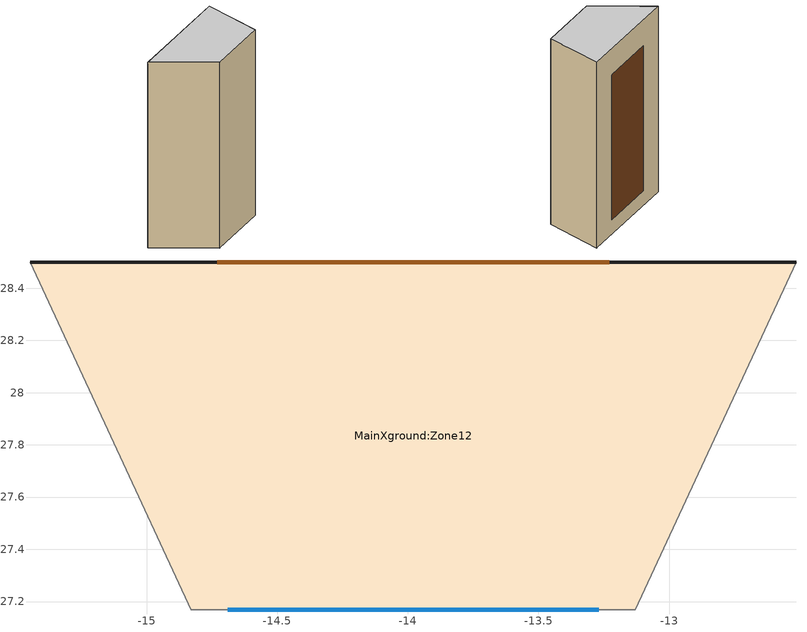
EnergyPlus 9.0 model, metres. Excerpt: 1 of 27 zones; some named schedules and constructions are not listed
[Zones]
MainXground:Zone12
 floor adiabatic (internal floor 33cm): -13.13,27.17 -14.83,27.17 -15.45,28.5 -12.51,28.5 z4.2
 wall outside (Project wall): -12.51,28.5 -15.45,28.5 z4.2:8.4
 wall to MainXground:Zone14 (glass entrance wall 2cm_Rev): -15.45,28.5 -14.83,27.17 -13.13,27.17 -12.51,28.5 z4.2:8.4
 window inside (Project internal glazing - 1002): -14.69,27.17 -13.27,27.17 z4.57:6.99
 door (Project external door): -13.23,28.5 -14.73,28.5 z4.53:7.82
 ceiling to MainXfirst:Zone9 (Project internal floor_Rev): -14.83,27.17 -13.13,27.17 -12.51,28.5 -15.45,28.5 z8.4
[Material:NoMass]
2_RVAL_4: Roughness=Rough; Thermal Resistance {m2-K/W}=.18; Thermal Absorptance=0.9; Solar Absorptance=0.7; Visible Absorptance=0.7
[Construction]
Project semi-exposed ceiling_Reversed_Rev: Plywood (Heavyweight)_.01, MW Glass Wool (rolls)_.1319, Cast Concrete (Lightweight)_.1, 2_RVAL_4, Plasterboard_.013
Partition 27cm_Rev: Gypsum Plasterboard_.025, Brickwork Inner_.22, Gypsum Plasterboard_.025
Partition 140cm_Rev: Gypsum Plasterboard_.025, Brickwork Inner_1.35, Gypsum Plasterboard_.025
Partition 40cm_Rev: Gypsum Plasterboard_.025, Brickwork Inner_.35, Gypsum Plasterboard_.025
Partition 47cm_Rev: Gypsum Plasterboard_.025, Brickwork Inner_.42, Gypsum Plasterboard_.025
glass entrance wall 2cm_Rev: Soda lime glass (including 'float glass')_.02
Partition 120cm_Rev: Gypsum Plasterboard_.025, Brickwork Inner_1.05, Gypsum Plasterboard_.025
[ZoneHVAC:IdealLoadsAirSystem] Maximum Heating Supply Air Temperature {C}=35; Minimum Cooling Supply Air Temperature {C}=12; Maximum Heating Supply Air Humidity Ratio {kgWater/kgDryAir}=0.0156; Minimum Cooling Supply Air Humidity Ratio {kgWater/kgDryAir}=0.0077; Heating Limit=LimitCapacity; Maximum Heating Air Flow Rate {m3/s}=Autosize; Maximum Sensible Heating Capacity {W}=Autosize; Cooling Limit=LimitFlowRateAndCapacity; Maximum Total Cooling Capacity {W}=Autosize; Dehumidification Control Type=None; Humidification Control Type=None; Outdoor Air Economizer Type=DifferentialDryBulb; Heat Recovery Type=None
Name | Maximum Cooling Air Flow Rate {m3/s} | Heating Availability Schedule | Cooling Availability Schedule
MainXfirst:Zone3 Ideal Loads Air | .751807 | MainXfirst:Zone3 Heating Availability Sch | MainXfirst:Zone3 Cooling Availability Sch
MainXfirst:Zone6 Ideal Loads Air | 1.245087 | MainXfirst:Zone6 Heating Availability Sch | MainXfirst:Zone6 Cooling Availability Sch
MainXfirst:Zone13 Ideal Loads Air | .355019 | MainXfirst:Zone13 Heating Availability Sch | MainXfirst:Zone13 Cooling Availability Sch
MainXfirst:Zone5 Ideal Loads Air | .170622 | MainXfirst:Zone5 Heating Availability Sch | MainXfirst:Zone5 Cooling Availability Sch
MainXfirst:Zone2 Ideal Loads Air | .18104 | MainXfirst:Zone2 Heating Availability Sch | MainXfirst:Zone2 Cooling Availability Sch
MainXfirst:Zone9 Ideal Loads Air | .800102 | MainXfirst:Zone9 Heating Availability Sch | MainXfirst:Zone9 Cooling Availability Sch
MainXfirst:Zone12 Ideal Loads Air | .689753 | MainXfirst:Zone12 Heating Availability Sch | MainXfirst:Zone12 Cooling Availability Sch
MainXfirst:Zone10 Ideal Loads Air | .766818 | MainXfirst:Zone10 Heating Availability Sch | MainXfirst:Zone10 Cooling Availability Sch
MainXfirst:Zone7 Ideal Loads Air | .151014 | MainXfirst:Zone7 Heating Availability Sch | MainXfirst:Zone7 Cooling Availability Sch
MainXfirst:Zone4 Ideal Loads Air | .49774 | MainXfirst:Zone4 Heating Availability Sch | MainXfirst:Zone4 Cooling Availability Sch
MainXfirst:Zone11 Ideal Loads Air | .354609 | MainXfirst:Zone11 Heating Availability Sch | MainXfirst:Zone11 Cooling Availability Sch
MainXfirst:Zone8 Ideal Loads Air | .087113 | MainXfirst:Zone8 Heating Availability Sch | MainXfirst:Zone8 Cooling Availability Sch
MainXground:Zone12 Ideal Loads Air | .035928 | MainXground:Zone12 Heating Availability Sch | MainXground:Zone12 Cooling Availability Sch
MainXground:Zone14 Ideal Loads Air | .634685 | MainXground:Zone14 Heating Availability Sch | MainXground:Zone14 Cooling Availability Sch
MainXground:Zone9 Ideal Loads Air | .343273 | MainXground:Zone9 Heating Availability Sch | MainXground:Zone9 Cooling Availability Sch
MainXground:Zone13 Ideal Loads Air | 1.19091 | MainXground:Zone13 Heating Availability Sch | MainXground:Zone13 Cooling Availability Sch
MainXground:Zone7 Ideal Loads Air | .035928 | MainXground:Zone7 Heating Availability Sch | MainXground:Zone7 Cooling Availability Sch
MainXground:Zone6 Ideal Loads Air | .351091 | MainXground:Zone6 Heating Availability Sch | MainXground:Zone6 Cooling Availability Sch
MainXground:Zone8 Ideal Loads Air | .443722 | MainXground:Zone8 Heating Availability Sch | MainXground:Zone8 Cooling Availability Sch
MainXground:Zone11 Ideal Loads Air | .066356 | MainXground:Zone11 Heating Availability Sch | MainXground:Zone11 Cooling Availability Sch
MainXground:Zone10 Ideal Loads Air | .061572 | MainXground:Zone10 Heating Availability Sch | MainXground:Zone10 Cooling Availability Sch
MainXground:Zone3 Ideal Loads Air | .054915 | MainXground:Zone3 Heating Availability Sch | MainXground:Zone3 Cooling Availability Sch
MainXground:Zone5 Ideal Loads Air | .73122 | MainXground:Zone5 Heating Availability Sch | MainXground:Zone5 Cooling Availability Sch
MainXground:Zone4 Ideal Loads Air | .196616 | MainXground:Zone4 Heating Availability Sch | MainXground:Zone4 Cooling Availability Sch
MainXground:Zone2 Ideal Loads Air | .318753 | MainXground:Zone2 Heating Availability Sch | MainXground:Zone2 Cooling Availability Sch
MainXground:Zone1 Ideal Loads Air | 1.177408 | MainXground:Zone1 Heating Availability Sch | MainXground:Zone1 Cooling Availability Sch
[Schedule:Compact]
D1_Edu_Circulation_Equip: Through: 09 Jan, For: AllDays, Until: 09:00, 0.05, Until: 16:00, 1, Until: 24:00, 0.05, Through: 13 Feb, For: Weekdays SummerDesignDay, Until: 07:00, 0.05, Until: 21:00, 1, Until: 24:00, 0.05, For: Weekends, Until: 09:00, 0.05, Until: 16:00, 1, Until: 24:00, 0.05, For: Holidays, Until: 09:00, 0.05, Until: 16:00, 1, Until: 24:00, 0.05, For: WinterDesignDay AllOtherDays, Until: 24:00, 0, Through: 20 Feb, For: AllDays, Until: 09:00, 0.05, Until: 16:00, 1, Until: 24:00, 0.05, Through: 20 Mar, For: Weekdays SummerDesignDay, Until: 07:00, 0.05, Until: 21:00, 1, Until: 24:00, 0.05, For: Weekends, Until: 09:00, 0.05, Until: 16:00, 1, Until: 24:00, 0.05, For: Holidays, Until: 09:00, 0.05, Until: 16:00, 1, Until: 24:00, 0.05, For: WinterDesignDay AllOtherDays, Until: 24:00, 0, Through: 03 Apr, For: AllDays, Until: 09:00, 0.05, Until: 16:00, 1, Until: 24:00, 0.05, Through: 29 May, For: Weekdays SummerDesignDay, Until: 07:00, 0.05, Until: 21:00, 1, Until: 24:00, 0.05, For: Weekends, Until: 09:00, 0.05, Until: 16:00, 1, Until: 24:00, 0.05, For: Holidays, Until: 09:00, 0.05, Until: 16:00, 1, Until: 24:00, 0.05, For: WinterDesignDay AllOtherDays, Until: 24:00, 0, Through: 05 Jun, For: AllDays, Until: 09:00, 0.05, Until: 16:00, 1, Until: 24:00, 0.05, Through: 24 Jul, For: Weekdays SummerDesignDay, Until: 07:00, 0.05, Until: 21:00, 1, Until: 24:00, 0.05, For: Weekends, Until: 09:00, 0.05, Until: 16:00, 1, Until: 24:00, 0.05, For: Holidays, Until: 09:00, 0.05, Until: 16:00, 1, Until: 24:00, 0.05, For: WinterDesignDay AllOtherDays, Until: 24:00, 0, Through: 04 Sep, For: AllDays, Until: 09:00, 0.05, Until: 16:00, 1, Until: 24:00, 0.05, Through: 23 Oct, For: Weekdays SummerDesignDay, Until: 07:00, 0.05, Until: 21:00, 1, Until: 24:00, 0.05, For: Weekends, Until: 09:00, 0.05, Until: 16:00, 1, Until: 24:00, 0.05, For: Holidays, Until: 09:00, 0.05, Until: 16:00, 1, Until: 24:00, 0.05, For: WinterDesignDay AllOtherDays, Until: 24:00, 0, Through: 30 Oct, For: AllDays, Until: 09:00, 0.05, Until: 16:00, 1, Until: 24:00, 0.05, Through: 22 Dec, For: Weekdays SummerDesignDay, Until: 07:00, 0.05, Until: 21:00, 1, Until: 24:00, 0.05, For: Weekends, Until: 09:00, 0.05, Until: 16:00, 1, Until: 24:00, 0.05, For: Holidays, Until: 09:00, 0.05, Until: 16:00, 1, Until: 24:00, 0.05, For: WinterDesignDay AllOtherDays, Until: 24:00, 0, Through: 31 Dec, For: AllDays, Until: 09:00, 0.05, Until: 16:00, 1, Until: 24:00, 0.05
D1_Edu_Circulation_Light; D1_Edu_Toilet_Light: Through: 09 Jan, For: AllDays, Until: 09:00, 0, Until: 16:00, 1, Until: 24:00, 0, Through: 13 Feb, For: Weekdays SummerDesignDay, Until: 07:00, 0, Until: 19:00, 1, Until: 24:00, 0, For: Weekends, Until: 09:00, 0, Until: 16:00, 1, Until: 24:00, 0, For: Holidays, Until: 09:00, 0, Until: 16:00, 1, Until: 24:00, 0, For: WinterDesignDay AllOtherDays, Until: 24:00, 0, Through: 20 Feb, For: AllDays, Until: 09:00, 0, Until: 16:00, 1, Until: 24:00, 0, Through: 20 Mar, For: Weekdays SummerDesignDay, Until: 07:00, 0, Until: 19:00, 1, Until: 24:00, 0, For: Weekends, Until: 09:00, 0, Until: 16:00, 1, Until: 24:00, 0, For: Holidays, Until: 09:00, 0, Until: 16:00, 1, Until: 24:00, 0, For: WinterDesignDay AllOtherDays, Until: 24:00, 0, Through: 03 Apr, For: AllDays, Until: 09:00, 0, Until: 16:00, 1, Until: 24:00, 0, Through: 29 May, For: Weekdays SummerDesignDay, Until: 07:00, 0, Until: 19:00, 1, Until: 24:00, 0, For: Weekends, Until: 09:00, 0, Until: 16:00, 1, Until: 24:00, 0, For: Holidays, Until: 09:00, 0, Until: 16:00, 1, Until: 24:00, 0, For: WinterDesignDay AllOtherDays, Until: 24:00, 0, Through: 05 Jun, For: AllDays, Until: 09:00, 0, Until: 16:00, 1, Until: 24:00, 0, Through: 24 Jul, For: Weekdays SummerDesignDay, Until: 07:00, 0, Until: 19:00, 1, Until: 24:00, 0, For: Weekends, Until: 09:00, 0, Until: 16:00, 1, Until: 24:00, 0, For: Holidays, Until: 09:00, 0, Until: 16:00, 1, Until: 24:00, 0, For: WinterDesignDay AllOtherDays, Until: 24:00, 0, Through: 04 Sep, For: AllDays, Until: 09:00, 0, Until: 16:00, 1, Until: 24:00, 0, Through: 23 Oct, For: Weekdays SummerDesignDay, Until: 07:00, 0, Until: 19:00, 1, Until: 24:00, 0, For: Weekends, Until: 09:00, 0, Until: 16:00, 1, Until: 24:00, 0, For: Holidays, Until: 09:00, 0, Until: 16:00, 1, Until: 24:00, 0, For: WinterDesignDay AllOtherDays, Until: 24:00, 0, Through: 30 Oct, For: AllDays, Until: 09:00, 0, Until: 16:00, 1, Until: 24:00, 0, Through: 22 Dec, For: Weekdays SummerDesignDay, Until: 07:00, 0, Until: 19:00, 1, Until: 24:00, 0, For: Weekends, Until: 09:00, 0, Until: 16:00, 1, Until: 24:00, 0, For: Holidays, Until: 09:00, 0, Until: 16:00, 1, Until: 24:00, 0, For: WinterDesignDay AllOtherDays, Until: 24:00, 0, Through: 31 Dec, For: AllDays, Until: 09:00, 0, Until: 16:00, 1, Until: 24:00, 0
Copy of D1_Edu_ClassRm_Equip; Copy of D1_Edu_ClassRm_Light: Through: 09 Jan, For: AllDays, Until: 24:00, 0, Through: 13 Feb, For: Weekdays SummerDesignDay, Until: 08:00, 0, Until: 09:00, 0.6, Until: 10:00, 0.7, Until: 11:00, 0.6, Until: 12:00, 0.4, Until: 13:00, 0.3, Until: 14:00, 0.7, Until: 15:00, 0.6, Until: 16:00, 0.4, Until: 17:00, 0.2, Until: 24:00, 0, For: Weekends, Until: 24:00, 0, For: Holidays, Until: 24:00, 0, For: WinterDesignDay AllOtherDays, Until: 24:00, 0, Through: 20 Feb, For: AllDays, Until: 24:00, 0, Through: 20 Mar, For: Weekdays SummerDesignDay, Until: 08:00, 0, Until: 09:00, 0.6, Until: 10:00, 0.7, Until: 11:00, 0.6, Until: 12:00, 0.4, Until: 13:00, 0.3, Until: 14:00, 0.7, Until: 15:00, 0.6, Until: 16:00, 0.4, Until: 17:00, 0.2, Until: 24:00, 0, For: Weekends, Until: 24:00, 0, For: Holidays, Until: 24:00, 0, For: WinterDesignDay AllOtherDays, Until: 24:00, 0, Through: 03 Apr, For: AllDays, Until: 24:00, 0, Through: 29 May, For: Weekdays SummerDesignDay, Until: 08:00, 0, Until: 09:00, 0.6, Until: 10:00, 0.7, Until: 11:00, 0.6, Until: 12:00, 0.4, Until: 13:00, 0.3, Until: 14:00, 0.7, Until: 15:00, 0.6, Until: 16:00, 0.4, Until: 17:00, 0.2, Until: 24:00, 0, For: Weekends, Until: 24:00, 0, For: Holidays, Until: 24:00, 0, For: WinterDesignDay AllOtherDays, Until: 24:00, 0, Through: 05 Jun, For: AllDays, Until: 24:00, 0, Through: 24 Jul, For: Weekdays SummerDesignDay, Until: 08:00, 0, Until: 09:00, 0.6, Until: 10:00, 0.7, Until: 11:00, 0.6, Until: 12:00, 0.4, Until: 13:00, 0.3, Until: 14:00, 0.7, Until: 15:00, 0.6, Until: 16:00, 0.4, Until: 17:00, 0.2, Until: 24:00, 0, For: Weekends, Until: 24:00, 0, For: Holidays, Until: 24:00, 0, For: WinterDesignDay AllOtherDays, Until: 24:00, 0, Through: 04 Sep, For: AllDays, Until: 24:00, 0, Through: 23 Oct, For: Weekdays SummerDesignDay, Until: 08:00, 0, Until: 09:00, 0.6, Until: 10:00, 0.7, Until: 11:00, 0.6, Until: 12:00, 0.4, Until: 13:00, 0.3, Until: 14:00, 0.7, Until: 15:00, 0.6, Until: 16:00, 0.4, Until: 17:00, 0.2, Until: 24:00, 0, For: Weekends, Until: 24:00, 0, For: Holidays, Until: 24:00, 0, For: WinterDesignDay AllOtherDays, Until: 24:00, 0, Through: 30 Oct, For: AllDays, Until: 24:00, 0, Through: 22 Dec, For: Weekdays SummerDesignDay, Until: 08:00, 0, Until: 09:00, 0.6, Until: 10:00, 0.7, Until: 11:00, 0.6, Until: 12:00, 0.4, Until: 13:00, 0.3, Until: 14:00, 0.7, Until: 15:00, 0.6, Until: 16:00, 0.4, Until: 17:00, 0.2, Until: 24:00, 0, For: Weekends, Until: 24:00, 0, For: Holidays, Until: 24:00, 0, For: WinterDesignDay AllOtherDays, Until: 24:00, 0, Through: 31 Dec, For: AllDays, Until: 24:00, 0
MainXfirst:Zone3 Heating Setpoint Schedule; MainXfirst:Zone6 Heating Setpoint Schedule; MainXfirst:Zone12 Heating Setpoint Schedule; MainXfirst:Zone10 Heating Setpoint Schedule; MainXfirst:Zone4 Heating Setpoint Schedule; MainXground:Zone6 Heating Setpoint Schedule; MainXground:Zone8 Heating Setpoint Schedule: Through: 09 Jan, For: AllDays, Until: 24:00, 18, Through: 13 Feb, For: Weekdays SummerDesignDay, Until: 05:00, 18, Until: 18:00, 20, Until: 24:00, 18, For: WinterDesignDay, Until: 24:00, 20, For: Weekends, Until: 24:00, 18, For: Holidays, Until: 24:00, 18, For: AllOtherDays, Until: 24:00, -50, Through: 20 Feb, For: AllDays, Until: 24:00, 18, Through: 20 Mar, For: Weekdays SummerDesignDay, Until: 05:00, 18, Until: 18:00, 20, Until: 24:00, 18, For: WinterDesignDay, Until: 24:00, 20, For: Weekends, Until: 24:00, 18, For: Holidays, Until: 24:00, 18, For: AllOtherDays, Until: 24:00, -50, Through: 03 Apr, For: AllDays, Until: 24:00, 18, Through: 29 May, For: Weekdays SummerDesignDay, Until: 05:00, 18, Until: 18:00, 20, Until: 24:00, 18, For: WinterDesignDay, Until: 24:00, 20, For: Weekends, Until: 24:00, 18, For: Holidays, Until: 24:00, 18, For: AllOtherDays, Until: 24:00, -50, Through: 05 Jun, For: AllDays, Until: 24:00, 18, Through: 24 Jul, For: Weekdays SummerDesignDay, Until: 05:00, 18, Until: 18:00, 20, Until: 24:00, 18, For: WinterDesignDay, Until: 24:00, 20, For: Weekends, Until: 24:00, 18, For: Holidays, Until: 24:00, 18, For: AllOtherDays, Until: 24:00, -50, Through: 04 Sep, For: AllDays, Until: 24:00, 18, Through: 23 Oct, For: Weekdays SummerDesignDay, Until: 05:00, 18, Until: 18:00, 20, Until: 24:00, 18, For: WinterDesignDay, Until: 24:00, 20, For: Weekends, Until: 24:00, 18, For: Holidays, Until: 24:00, 18, For: AllOtherDays, Until: 24:00, -50, Through: 30 Oct, For: AllDays, Until: 24:00, 18, Through: 22 Dec, For: Weekdays SummerDesignDay, Until: 05:00, 18, Until: 18:00, 20, Until: 24:00, 18, For: WinterDesignDay, Until: 24:00, 20, For: Weekends, Until: 24:00, 18, For: Holidays, Until: 24:00, 18, For: AllOtherDays, Until: 24:00, -50, Through: 31 Dec, For: AllDays, Until: 24:00, 18
MainXfirst:Zone3 Heating Availability Sch; MainXfirst:Zone6 Heating Availability Sch; MainXfirst:Zone12 Heating Availability Sch; MainXfirst:Zone10 Heating Availability Sch; MainXfirst:Zone4 Heating Availability Sch; MainXground:Zone6 Heating Availability Sch; MainXground:Zone8 Heating Availability Sch: Through: 09 Jan, For: AllDays, Until: 24:00, 1, Through: 13 Feb, For: Weekdays SummerDesignDay, Until: 05:00, 1, Until: 18:00, 1, Until: 24:00, 1, For: WinterDesignDay, Until: 24:00, 1, For: Weekends, Until: 24:00, 1, For: Holidays, Until: 24:00, 1, For: AllOtherDays, Until: 24:00, 0, Through: 20 Feb, For: AllDays, Until: 24:00, 1, Through: 20 Mar, For: Weekdays SummerDesignDay, Until: 05:00, 1, Until: 18:00, 1, Until: 24:00, 1, For: WinterDesignDay, Until: 24:00, 1, For: Weekends, Until: 24:00, 1, For: Holidays, Until: 24:00, 1, For: AllOtherDays, Until: 24:00, 0, Through: 03 Apr, For: AllDays, Until: 24:00, 1, Through: 29 May, For: Weekdays SummerDesignDay, Until: 05:00, 1, Until: 18:00, 1, Until: 24:00, 1, For: WinterDesignDay, Until: 24:00, 1, For: Weekends, Until: 24:00, 1, For: Holidays, Until: 24:00, 1, For: AllOtherDays, Until: 24:00, 0, Through: 05 Jun, For: AllDays, Until: 24:00, 1, Through: 24 Jul, For: Weekdays SummerDesignDay, Until: 05:00, 1, Until: 18:00, 1, Until: 24:00, 1, For: WinterDesignDay, Until: 24:00, 1, For: Weekends, Until: 24:00, 1, For: Holidays, Until: 24:00, 1, For: AllOtherDays, Until: 24:00, 0, Through: 04 Sep, For: AllDays, Until: 24:00, 1, Through: 23 Oct, For: Weekdays SummerDesignDay, Until: 05:00, 1, Until: 18:00, 1, Until: 24:00, 1, For: WinterDesignDay, Until: 24:00, 1, For: Weekends, Until: 24:00, 1, For: Holidays, Until: 24:00, 1, For: AllOtherDays, Until: 24:00, 0, Through: 30 Oct, For: AllDays, Until: 24:00, 1, Through: 22 Dec, For: Weekdays SummerDesignDay, Until: 05:00, 1, Until: 18:00, 1, Until: 24:00, 1, For: WinterDesignDay, Until: 24:00, 1, For: Weekends, Until: 24:00, 1, For: Holidays, Until: 24:00, 1, For: AllOtherDays, Until: 24:00, 0, Through: 31 Dec, For: AllDays, Until: 24:00, 1
MainXfirst:Zone3 Cooling SP Sch; MainXfirst:Zone6 Cooling SP Sch; MainXfirst:Zone12 Cooling SP Sch; MainXfirst:Zone10 Cooling SP Sch; MainXfirst:Zone4 Cooling SP Sch; MainXground:Zone6 Cooling SP Sch; MainXground:Zone8 Cooling SP Sch: Through: 09 Jan, For: AllDays, Until: 24:00, 100, Through: 13 Feb, For: Weekdays SummerDesignDay, Until: 05:00, 100, Until: 18:00, 26, Until: 24:00, 100, For: Weekends, Until: 24:00, 100, For: Holidays, Until: 24:00, 100, For: WinterDesignDay AllOtherDays, Until: 24:00, 100, Through: 20 Feb, For: AllDays, Until: 24:00, 100, Through: 20 Mar, For: Weekdays SummerDesignDay, Until: 05:00, 100, Until: 18:00, 26, Until: 24:00, 100, For: Weekends, Until: 24:00, 100, For: Holidays, Until: 24:00, 100, For: WinterDesignDay AllOtherDays, Until: 24:00, 100, Through: 03 Apr, For: AllDays, Until: 24:00, 100, Through: 29 May, For: Weekdays SummerDesignDay, Until: 05:00, 100, Until: 18:00, 26, Until: 24:00, 100, For: Weekends, Until: 24:00, 100, For: Holidays, Until: 24:00, 100, For: WinterDesignDay AllOtherDays, Until: 24:00, 100, Through: 05 Jun, For: AllDays, Until: 24:00, 100, Through: 24 Jul, For: Weekdays SummerDesignDay, Until: 05:00, 100, Until: 18:00, 26, Until: 24:00, 100, For: Weekends, Until: 24:00, 100, For: Holidays, Until: 24:00, 100, For: WinterDesignDay AllOtherDays, Until: 24:00, 100, Through: 04 Sep, For: AllDays, Until: 24:00, 100, Through: 23 Oct, For: Weekdays SummerDesignDay, Until: 05:00, 100, Until: 18:00, 26, Until: 24:00, 100, For: Weekends, Until: 24:00, 100, For: Holidays, Until: 24:00, 100, For: WinterDesignDay AllOtherDays, Until: 24:00, 100, Through: 30 Oct, For: AllDays, Until: 24:00, 100, Through: 22 Dec, For: Weekdays SummerDesignDay, Until: 05:00, 100, Until: 18:00, 26, Until: 24:00, 100, For: Weekends, Until: 24:00, 100, For: Holidays, Until: 24:00, 100, For: WinterDesignDay AllOtherDays, Until: 24:00, 100, Through: 31 Dec, For: AllDays, Until: 24:00, 100
MainXfirst:Zone3 Cooling Availability Sch; MainXfirst:Zone6 Cooling Availability Sch; MainXfirst:Zone12 Cooling Availability Sch; MainXfirst:Zone10 Cooling Availability Sch; MainXfirst:Zone4 Cooling Availability Sch; MainXground:Zone6 Cooling Availability Sch: Through: 09 Jan, For: AllDays, Until: 24:00, 0, Through: 13 Feb, For: Weekdays SummerDesignDay, Until: 05:00, 0, Until: 18:00, 1, Until: 24:00, 0, For: Weekends, Until: 24:00, 0, For: Holidays, Until: 24:00, 0, For: WinterDesignDay AllOtherDays, Until: 24:00, 0, Through: 20 Feb, For: AllDays, Until: 24:00, 0, Through: 20 Mar, For: Weekdays SummerDesignDay, Until: 05:00, 0, Until: 18:00, 1, Until: 24:00, 0, For: Weekends, Until: 24:00, 0, For: Holidays, Until: 24:00, 0, For: WinterDesignDay AllOtherDays, Until: 24:00, 0, Through: 03 Apr, For: AllDays, Until: 24:00, 0, Through: 29 May, For: Weekdays SummerDesignDay, Until: 05:00, 0, Until: 18:00, 1, Until: 24:00, 0, For: Weekends, Until: 24:00, 0, For: Holidays, Until: 24:00, 0, For: WinterDesignDay AllOtherDays, Until: 24:00, 0, Through: 05 Jun, For: AllDays, Until: 24:00, 0, Through: 24 Jul, For: Weekdays SummerDesignDay, Until: 05:00, 0, Until: 18:00, 1, Until: 24:00, 0, For: Weekends, Until: 24:00, 0, For: Holidays, Until: 24:00, 0, For: WinterDesignDay AllOtherDays, Until: 24:00, 0, Through: 04 Sep, For: AllDays, Until: 24:00, 0, Through: 23 Oct, For: Weekdays SummerDesignDay, Until: 05:00, 0, Until: 18:00, 1, Until: 24:00, 0, For: Weekends, Until: 24:00, 0, For: Holidays, Until: 24:00, 0, For: WinterDesignDay AllOtherDays, Until: 24:00, 0, Through: 30 Oct, For: AllDays, Until: 24:00, 0, Through: 22 Dec, For: Weekdays SummerDesignDay, Until: 05:00, 0, Until: 18:00, 1, Until: 24:00, 0, For: Weekends, Until: 24:00, 0, For: Holidays, Until: 24:00, 0, For: WinterDesignDay AllOtherDays, Until: 24:00, 0, Through: 31 Dec, For: AllDays, Until: 24:00, 0
MainXfirst:Zone13 Heating Setpoint Schedule; MainXfirst:Zone9 Heating Setpoint Schedule; MainXfirst:Zone7 Heating Setpoint Schedule; MainXfirst:Zone11 Heating Setpoint Schedule; MainXground:Zone14 Heating Setpoint Schedule; MainXground:Zone9 Heating Setpoint Schedule; MainXground:Zone7 Heating Setpoint Schedule: Through: 09 Jan, For: AllDays, Until: 07:00, 18, Until: 16:00, 20, Until: 24:00, 18, Through: 13 Feb, For: Weekdays SummerDesignDay, Until: 05:00, 18, Until: 19:00, 20, Until: 24:00, 18, For: WinterDesignDay, Until: 24:00, 20, For: Weekends, Until: 07:00, 18, Until: 17:00, 20, Until: 24:00, 18, For: Holidays, Until: 07:00, 18, Until: 16:00, 20, Until: 24:00, 18, For: AllOtherDays, Until: 24:00, -50, Through: 20 Feb, For: AllDays, Until: 07:00, 18, Until: 16:00, 20, Until: 24:00, 18, Through: 20 Mar, For: Weekdays SummerDesignDay, Until: 05:00, 18, Until: 19:00, 20, Until: 24:00, 18, For: WinterDesignDay, Until: 24:00, 20, For: Weekends, Until: 07:00, 18, Until: 17:00, 20, Until: 24:00, 18, For: Holidays, Until: 07:00, 18, Until: 16:00, 20, Until: 24:00, 18, For: AllOtherDays, Until: 24:00, -50, Through: 03 Apr, For: AllDays, Until: 07:00, 18, Until: 16:00, 20, Until: 24:00, 18, Through: 29 May, For: Weekdays SummerDesignDay, Until: 05:00, 18, Until: 19:00, 20, Until: 24:00, 18, For: WinterDesignDay, Until: 24:00, 20, For: Weekends, Until: 07:00, 18, Until: 17:00, 20, Until: 24:00, 18, For: Holidays, Until: 07:00, 18, Until: 16:00, 20, Until: 24:00, 18, For: AllOtherDays, Until: 24:00, -50, Through: 05 Jun, For: AllDays, Until: 07:00, 18, Until: 16:00, 20, Until: 24:00, 18, Through: 24 Jul, For: Weekdays SummerDesignDay, Until: 05:00, 18, Until: 19:00, 20, Until: 24:00, 18, For: WinterDesignDay, Until: 24:00, 20, For: Weekends, Until: 07:00, 18, Until: 17:00, 20, Until: 24:00, 18, For: Holidays, Until: 07:00, 18, Until: 16:00, 20, Until: 24:00, 18, For: AllOtherDays, Until: 24:00, -50, Through: 04 Sep, For: AllDays, Until: 07:00, 18, Until: 16:00, 20, Until: 24:00, 18, Through: 23 Oct, For: Weekdays SummerDesignDay, Until: 05:00, 18, Until: 19:00, 20, Until: 24:00, 18, For: WinterDesignDay, Until: 24:00, 20, For: Weekends, Until: 07:00, 18, Until: 17:00, 20, Until: 24:00, 18, For: Holidays, Until: 07:00, 18, Until: 16:00, 20, Until: 24:00, 18, For: AllOtherDays, Until: 24:00, -50, Through: 30 Oct, For: AllDays, Until: 07:00, 18, Until: 16:00, 20, Until: 24:00, 18, Through: 22 Dec, For: Weekdays SummerDesignDay, Until: 05:00, 18, Until: 19:00, 20, Until: 24:00, 18, For: WinterDesignDay, Until: 24:00, 20, For: Weekends, Until: 07:00, 18, Until: 17:00, 20, Until: 24:00, 18, For: Holidays, Until: 07:00, 18, Until: 16:00, 20, Until: 24:00, 18, For: AllOtherDays, Until: 24:00, -50, Through: 31 Dec, For: AllDays, Until: 07:00, 18, Until: 16:00, 20, Until: 24:00, 18
MainXfirst:Zone13 Heating Availability Sch; MainXfirst:Zone9 Heating Availability Sch; MainXfirst:Zone7 Heating Availability Sch; MainXfirst:Zone11 Heating Availability Sch; MainXground:Zone12 Heating Availability Sch; MainXground:Zone14 Heating Availability Sch; MainXground:Zone9 Heating Availability Sch; MainXground:Zone7 Heating Availability Sch: Through: 09 Jan, For: AllDays, Until: 07:00, 1, Until: 16:00, 1, Until: 24:00, 1, Through: 13 Feb, For: Weekdays SummerDesignDay, Until: 05:00, 1, Until: 19:00, 1, Until: 24:00, 1, For: WinterDesignDay, Until: 24:00, 1, For: Weekends, Until: 07:00, 1, Until: 17:00, 1, Until: 24:00, 1, For: Holidays, Until: 07:00, 1, Until: 16:00, 1, Until: 24:00, 1, For: AllOtherDays, Until: 24:00, 0, Through: 20 Feb, For: AllDays, Until: 07:00, 1, Until: 16:00, 1, Until: 24:00, 1, Through: 20 Mar, For: Weekdays SummerDesignDay, Until: 05:00, 1, Until: 19:00, 1, Until: 24:00, 1, For: WinterDesignDay, Until: 24:00, 1, For: Weekends, Until: 07:00, 1, Until: 17:00, 1, Until: 24:00, 1, For: Holidays, Until: 07:00, 1, Until: 16:00, 1, Until: 24:00, 1, For: AllOtherDays, Until: 24:00, 0, Through: 03 Apr, For: AllDays, Until: 07:00, 1, Until: 16:00, 1, Until: 24:00, 1, Through: 29 May, For: Weekdays SummerDesignDay, Until: 05:00, 1, Until: 19:00, 1, Until: 24:00, 1, For: WinterDesignDay, Until: 24:00, 1, For: Weekends, Until: 07:00, 1, Until: 17:00, 1, Until: 24:00, 1, For: Holidays, Until: 07:00, 1, Until: 16:00, 1, Until: 24:00, 1, For: AllOtherDays, Until: 24:00, 0, Through: 05 Jun, For: AllDays, Until: 07:00, 1, Until: 16:00, 1, Until: 24:00, 1, Through: 24 Jul, For: Weekdays SummerDesignDay, Until: 05:00, 1, Until: 19:00, 1, Until: 24:00, 1, For: WinterDesignDay, Until: 24:00, 1, For: Weekends, Until: 07:00, 1, Until: 17:00, 1, Until: 24:00, 1, For: Holidays, Until: 07:00, 1, Until: 16:00, 1, Until: 24:00, 1, For: AllOtherDays, Until: 24:00, 0, Through: 04 Sep, For: AllDays, Until: 07:00, 1, Until: 16:00, 1, Until: 24:00, 1, Through: 23 Oct, For: Weekdays SummerDesignDay, Until: 05:00, 1, Until: 19:00, 1, Until: 24:00, 1, For: WinterDesignDay, Until: 24:00, 1, For: Weekends, Until: 07:00, 1, Until: 17:00, 1, Until: 24:00, 1, For: Holidays, Until: 07:00, 1, Until: 16:00, 1, Until: 24:00, 1, For: AllOtherDays, Until: 24:00, 0, Through: 30 Oct, For: AllDays, Until: 07:00, 1, Until: 16:00, 1, Until: 24:00, 1, Through: 22 Dec, For: Weekdays SummerDesignDay, Until: 05:00, 1, Until: 19:00, 1, Until: 24:00, 1, For: WinterDesignDay, Until: 24:00, 1, For: Weekends, Until: 07:00, 1, Until: 17:00, 1, Until: 24:00, 1, For: Holidays, Until: 07:00, 1, Until: 16:00, 1, Until: 24:00, 1, For: AllOtherDays, Until: 24:00, 0, Through: 31 Dec, For: AllDays, Until: 07:00, 1, Until: 16:00, 1, Until: 24:00, 1
MainXfirst:Zone13 Cooling SP Sch; MainXfirst:Zone5 Cooling SP Sch; MainXfirst:Zone2 Cooling SP Sch; MainXfirst:Zone9 Cooling SP Sch; MainXfirst:Zone7 Cooling SP Sch; MainXfirst:Zone11 Cooling SP Sch; MainXfirst:Zone8 Cooling SP Sch; MainXground:Zone14 Cooling SP Sch; MainXground:Zone9 Cooling SP Sch; MainXground:Zone7 Cooling SP Sch: Through: 09 Jan, For: AllDays, Until: 07:00, 100, Until: 16:00, 26, Until: 24:00, 100, Through: 13 Feb, For: Weekdays SummerDesignDay, Until: 05:00, 100, Until: 19:00, 26, Until: 24:00, 100, For: Weekends, Until: 07:00, 100, Until: 16:00, 26, Until: 24:00, 100, For: Holidays, Until: 07:00, 100, Until: 16:00, 26, Until: 24:00, 100, For: WinterDesignDay AllOtherDays, Until: 24:00, 100, Through: 20 Feb, For: AllDays, Until: 07:00, 100, Until: 16:00, 26, Until: 24:00, 100, Through: 20 Mar, For: Weekdays SummerDesignDay, Until: 05:00, 100, Until: 19:00, 26, Until: 24:00, 100, For: Weekends, Until: 07:00, 100, Until: 16:00, 26, Until: 24:00, 100, For: Holidays, Until: 07:00, 100, Until: 16:00, 26, Until: 24:00, 100, For: WinterDesignDay AllOtherDays, Until: 24:00, 100, Through: 03 Apr, For: AllDays, Until: 07:00, 100, Until: 16:00, 26, Until: 24:00, 100, Through: 29 May, For: Weekdays SummerDesignDay, Until: 05:00, 100, Until: 19:00, 26, Until: 24:00, 100, For: Weekends, Until: 07:00, 100, Until: 16:00, 26, Until: 24:00, 100, For: Holidays, Until: 07:00, 100, Until: 16:00, 26, Until: 24:00, 100, For: WinterDesignDay AllOtherDays, Until: 24:00, 100, Through: 05 Jun, For: AllDays, Until: 07:00, 100, Until: 16:00, 26, Until: 24:00, 100, Through: 24 Jul, For: Weekdays SummerDesignDay, Until: 05:00, 100, Until: 19:00, 26, Until: 24:00, 100, For: Weekends, Until: 07:00, 100, Until: 16:00, 26, Until: 24:00, 100, For: Holidays, Until: 07:00, 100, Until: 16:00, 26, Until: 24:00, 100, For: WinterDesignDay AllOtherDays, Until: 24:00, 100, Through: 04 Sep, For: AllDays, Until: 07:00, 100, Until: 16:00, 26, Until: 24:00, 100, Through: 23 Oct, For: Weekdays SummerDesignDay, Until: 05:00, 100, Until: 19:00, 26, Until: 24:00, 100, For: Weekends, Until: 07:00, 100, Until: 16:00, 26, Until: 24:00, 100, For: Holidays, Until: 07:00, 100, Until: 16:00, 26, Until: 24:00, 100, For: WinterDesignDay AllOtherDays, Until: 24:00, 100, Through: 30 Oct, For: AllDays, Until: 07:00, 100, Until: 16:00, 26, Until: 24:00, 100, Through: 22 Dec, For: Weekdays SummerDesignDay, Until: 05:00, 100, Until: 19:00, 26, Until: 24:00, 100, For: Weekends, Until: 07:00, 100, Until: 16:00, 26, Until: 24:00, 100, For: Holidays, Until: 07:00, 100, Until: 16:00, 26, Until: 24:00, 100, For: WinterDesignDay AllOtherDays, Until: 24:00, 100, Through: 31 Dec, For: AllDays, Until: 07:00, 100, Until: 16:00, 26, Until: 24:00, 100
MainXfirst:Zone13 Cooling Availability Sch; MainXfirst:Zone5 Cooling Availability Sch; MainXfirst:Zone2 Cooling Availability Sch; MainXfirst:Zone9 Cooling Availability Sch; MainXfirst:Zone7 Cooling Availability Sch; MainXfirst:Zone11 Cooling Availability Sch; MainXfirst:Zone8 Cooling Availability Sch; MainXground:Zone12 Cooling Availability Sch; MainXground:Zone14 Cooling Availability Sch; MainXground:Zone9 Cooling Availability Sch; MainXground:Zone7 Cooling Availability Sch: Through: 09 Jan, For: AllDays, Until: 07:00, 0, Until: 16:00, 1, Until: 24:00, 0, Through: 13 Feb, For: Weekdays SummerDesignDay, Until: 05:00, 0, Until: 19:00, 1, Until: 24:00, 0, For: Weekends, Until: 07:00, 0, Until: 16:00, 1, Until: 24:00, 0, For: Holidays, Until: 07:00, 0, Until: 16:00, 1, Until: 24:00, 0, For: WinterDesignDay AllOtherDays, Until: 24:00, 0, Through: 20 Feb, For: AllDays, Until: 07:00, 0, Until: 16:00, 1, Until: 24:00, 0, Through: 20 Mar, For: Weekdays SummerDesignDay, Until: 05:00, 0, Until: 19:00, 1, Until: 24:00, 0, For: Weekends, Until: 07:00, 0, Until: 16:00, 1, Until: 24:00, 0, For: Holidays, Until: 07:00, 0, Until: 16:00, 1, Until: 24:00, 0, For: WinterDesignDay AllOtherDays, Until: 24:00, 0, Through: 03 Apr, For: AllDays, Until: 07:00, 0, Until: 16:00, 1, Until: 24:00, 0, Through: 29 May, For: Weekdays SummerDesignDay, Until: 05:00, 0, Until: 19:00, 1, Until: 24:00, 0, For: Weekends, Until: 07:00, 0, Until: 16:00, 1, Until: 24:00, 0, For: Holidays, Until: 07:00, 0, Until: 16:00, 1, Until: 24:00, 0, For: WinterDesignDay AllOtherDays, Until: 24:00, 0, Through: 05 Jun, For: AllDays, Until: 07:00, 0, Until: 16:00, 1, Until: 24:00, 0, Through: 24 Jul, For: Weekdays SummerDesignDay, Until: 05:00, 0, Until: 19:00, 1, Until: 24:00, 0, For: Weekends, Until: 07:00, 0, Until: 16:00, 1, Until: 24:00, 0, For: Holidays, Until: 07:00, 0, Until: 16:00, 1, Until: 24:00, 0, For: WinterDesignDay AllOtherDays, Until: 24:00, 0, Through: 04 Sep, For: AllDays, Until: 07:00, 0, Until: 16:00, 1, Until: 24:00, 0, Through: 23 Oct, For: Weekdays SummerDesignDay, Until: 05:00, 0, Until: 19:00, 1, Until: 24:00, 0, For: Weekends, Until: 07:00, 0, Until: 16:00, 1, Until: 24:00, 0, For: Holidays, Until: 07:00, 0, Until: 16:00, 1, Until: 24:00, 0, For: WinterDesignDay AllOtherDays, Until: 24:00, 0, Through: 30 Oct, For: AllDays, Until: 07:00, 0, Until: 16:00, 1, Until: 24:00, 0, Through: 22 Dec, For: Weekdays SummerDesignDay, Until: 05:00, 0, Until: 19:00, 1, Until: 24:00, 0, For: Weekends, Until: 07:00, 0, Until: 16:00, 1, Until: 24:00, 0, For: Holidays, Until: 07:00, 0, Until: 16:00, 1, Until: 24:00, 0, For: WinterDesignDay AllOtherDays, Until: 24:00, 0, Through: 31 Dec, For: AllDays, Until: 07:00, 0, Until: 16:00, 1, Until: 24:00, 0
MainXfirst:Zone5 Heating Setpoint Schedule; MainXfirst:Zone2 Heating Setpoint Schedule; MainXfirst:Zone8 Heating Setpoint Schedule: Through: 09 Jan, For: AllDays, Until: 07:00, 18, Until: 16:00, 20, Until: 24:00, 18, Through: 13 Feb, For: Weekdays SummerDesignDay, Until: 05:00, 18, Until: 19:00, 20, Until: 24:00, 18, For: WinterDesignDay, Until: 24:00, 20, For: Weekends, Until: 07:00, 18, Until: 16:00, 20, Until: 24:00, 18, For: Holidays, Until: 07:00, 18, Until: 16:00, 20, Until: 24:00, 18, For: AllOtherDays, Until: 24:00, -50, Through: 20 Feb, For: AllDays, Until: 07:00, 18, Until: 16:00, 20, Until: 24:00, 18, Through: 20 Mar, For: Weekdays SummerDesignDay, Until: 05:00, 18, Until: 19:00, 20, Until: 24:00, 18, For: WinterDesignDay, Until: 24:00, 20, For: Weekends, Until: 07:00, 18, Until: 16:00, 20, Until: 24:00, 18, For: Holidays, Until: 07:00, 18, Until: 16:00, 20, Until: 24:00, 18, For: AllOtherDays, Until: 24:00, -50, Through: 03 Apr, For: AllDays, Until: 07:00, 18, Until: 16:00, 20, Until: 24:00, 18, Through: 29 May, For: Weekdays SummerDesignDay, Until: 05:00, 18, Until: 19:00, 20, Until: 24:00, 18, For: WinterDesignDay, Until: 24:00, 20, For: Weekends, Until: 07:00, 18, Until: 16:00, 20, Until: 24:00, 18, For: Holidays, Until: 07:00, 18, Until: 16:00, 20, Until: 24:00, 18, For: AllOtherDays, Until: 24:00, -50, Through: 05 Jun, For: AllDays, Until: 07:00, 18, Until: 16:00, 20, Until: 24:00, 18, Through: 24 Jul, For: Weekdays SummerDesignDay, Until: 05:00, 18, Until: 19:00, 20, Until: 24:00, 18, For: WinterDesignDay, Until: 24:00, 20, For: Weekends, Until: 07:00, 18, Until: 16:00, 20, Until: 24:00, 18, For: Holidays, Until: 07:00, 18, Until: 16:00, 20, Until: 24:00, 18, For: AllOtherDays, Until: 24:00, -50, Through: 04 Sep, For: AllDays, Until: 07:00, 18, Until: 16:00, 20, Until: 24:00, 18, Through: 23 Oct, For: Weekdays SummerDesignDay, Until: 05:00, 18, Until: 19:00, 20, Until: 24:00, 18, For: WinterDesignDay, Until: 24:00, 20, For: Weekends, Until: 07:00, 18, Until: 16:00, 20, Until: 24:00, 18, For: Holidays, Until: 07:00, 18, Until: 16:00, 20, Until: 24:00, 18, For: AllOtherDays, Until: 24:00, -50, Through: 30 Oct, For: AllDays, Until: 07:00, 18, Until: 16:00, 20, Until: 24:00, 18, Through: 22 Dec, For: Weekdays SummerDesignDay, Until: 05:00, 18, Until: 19:00, 20, Until: 24:00, 18, For: WinterDesignDay, Until: 24:00, 20, For: Weekends, Until: 07:00, 18, Until: 16:00, 20, Until: 24:00, 18, For: Holidays, Until: 07:00, 18, Until: 16:00, 20, Until: 24:00, 18, For: AllOtherDays, Until: 24:00, -50, Through: 31 Dec, For: AllDays, Until: 07:00, 18, Until: 16:00, 20, Until: 24:00, 18
MainXfirst:Zone5 Heating Availability Sch; MainXfirst:Zone2 Heating Availability Sch; MainXfirst:Zone8 Heating Availability Sch: Through: 09 Jan, For: AllDays, Until: 07:00, 1, Until: 16:00, 1, Until: 24:00, 1, Through: 13 Feb, For: Weekdays SummerDesignDay, Until: 05:00, 1, Until: 19:00, 1, Until: 24:00, 1, For: WinterDesignDay, Until: 24:00, 1, For: Weekends, Until: 07:00, 1, Until: 16:00, 1, Until: 24:00, 1, For: Holidays, Until: 07:00, 1, Until: 16:00, 1, Until: 24:00, 1, For: AllOtherDays, Until: 24:00, 0, Through: 20 Feb, For: AllDays, Until: 07:00, 1, Until: 16:00, 1, Until: 24:00, 1, Through: 20 Mar, For: Weekdays SummerDesignDay, Until: 05:00, 1, Until: 19:00, 1, Until: 24:00, 1, For: WinterDesignDay, Until: 24:00, 1, For: Weekends, Until: 07:00, 1, Until: 16:00, 1, Until: 24:00, 1, For: Holidays, Until: 07:00, 1, Until: 16:00, 1, Until: 24:00, 1, For: AllOtherDays, Until: 24:00, 0, Through: 03 Apr, For: AllDays, Until: 07:00, 1, Until: 16:00, 1, Until: 24:00, 1, Through: 29 May, For: Weekdays SummerDesignDay, Until: 05:00, 1, Until: 19:00, 1, Until: 24:00, 1, For: WinterDesignDay, Until: 24:00, 1, For: Weekends, Until: 07:00, 1, Until: 16:00, 1, Until: 24:00, 1, For: Holidays, Until: 07:00, 1, Until: 16:00, 1, Until: 24:00, 1, For: AllOtherDays, Until: 24:00, 0, Through: 05 Jun, For: AllDays, Until: 07:00, 1, Until: 16:00, 1, Until: 24:00, 1, Through: 24 Jul, For: Weekdays SummerDesignDay, Until: 05:00, 1, Until: 19:00, 1, Until: 24:00, 1, For: WinterDesignDay, Until: 24:00, 1, For: Weekends, Until: 07:00, 1, Until: 16:00, 1, Until: 24:00, 1, For: Holidays, Until: 07:00, 1, Until: 16:00, 1, Until: 24:00, 1, For: AllOtherDays, Until: 24:00, 0, Through: 04 Sep, For: AllDays, Until: 07:00, 1, Until: 16:00, 1, Until: 24:00, 1, Through: 23 Oct, For: Weekdays SummerDesignDay, Until: 05:00, 1, Until: 19:00, 1, Until: 24:00, 1, For: WinterDesignDay, Until: 24:00, 1, For: Weekends, Until: 07:00, 1, Until: 16:00, 1, Until: 24:00, 1, For: Holidays, Until: 07:00, 1, Until: 16:00, 1, Until: 24:00, 1, For: AllOtherDays, Until: 24:00, 0, Through: 30 Oct, For: AllDays, Until: 07:00, 1, Until: 16:00, 1, Until: 24:00, 1, Through: 22 Dec, For: Weekdays SummerDesignDay, Until: 05:00, 1, Until: 19:00, 1, Until: 24:00, 1, For: WinterDesignDay, Until: 24:00, 1, For: Weekends, Until: 07:00, 1, Until: 16:00, 1, Until: 24:00, 1, For: Holidays, Until: 07:00, 1, Until: 16:00, 1, Until: 24:00, 1, For: AllOtherDays, Until: 24:00, 0, Through: 31 Dec, For: AllDays, Until: 07:00, 1, Until: 16:00, 1, Until: 24:00, 1
MainXground:Zone12 Heating Setpoint Schedule: Through: 09 Jan, For: AllDays, Until: 07:00, 12, Until: 16:00, 15, Until: 24:00, 12, Through: 13 Feb, For: Weekdays SummerDesignDay, Until: 05:00, 12, Until: 19:00, 15, Until: 24:00, 12, For: WinterDesignDay, Until: 24:00, 15, For: Weekends, Until: 07:00, 12, Until: 17:00, 15, Until: 24:00, 12, For: Holidays, Until: 07:00, 12, Until: 16:00, 15, Until: 24:00, 12, For: AllOtherDays, Until: 24:00, -50, Through: 20 Feb, For: AllDays, Until: 07:00, 12, Until: 16:00, 15, Until: 24:00, 12, Through: 20 Mar, For: Weekdays SummerDesignDay, Until: 05:00, 12, Until: 19:00, 15, Until: 24:00, 12, For: WinterDesignDay, Until: 24:00, 15, For: Weekends, Until: 07:00, 12, Until: 17:00, 15, Until: 24:00, 12, For: Holidays, Until: 07:00, 12, Until: 16:00, 15, Until: 24:00, 12, For: AllOtherDays, Until: 24:00, -50, Through: 03 Apr, For: AllDays, Until: 07:00, 12, Until: 16:00, 15, Until: 24:00, 12, Through: 29 May, For: Weekdays SummerDesignDay, Until: 05:00, 12, Until: 19:00, 15, Until: 24:00, 12, For: WinterDesignDay, Until: 24:00, 15, For: Weekends, Until: 07:00, 12, Until: 17:00, 15, Until: 24:00, 12, For: Holidays, Until: 07:00, 12, Until: 16:00, 15, Until: 24:00, 12, For: AllOtherDays, Until: 24:00, -50, Through: 05 Jun, For: AllDays, Until: 07:00, 12, Until: 16:00, 15, Until: 24:00, 12, Through: 24 Jul, For: Weekdays SummerDesignDay, Until: 05:00, 12, Until: 19:00, 15, Until: 24:00, 12, For: WinterDesignDay, Until: 24:00, 15, For: Weekends, Until: 07:00, 12, Until: 17:00, 15, Until: 24:00, 12, For: Holidays, Until: 07:00, 12, Until: 16:00, 15, Until: 24:00, 12, For: AllOtherDays, Until: 24:00, -50, Through: 04 Sep, For: AllDays, Until: 07:00, 12, Until: 16:00, 15, Until: 24:00, 12, Through: 23 Oct, For: Weekdays SummerDesignDay, Until: 05:00, 12, Until: 19:00, 15, Until: 24:00, 12, For: WinterDesignDay, Until: 24:00, 15, For: Weekends, Until: 07:00, 12, Until: 17:00, 15, Until: 24:00, 12, For: Holidays, Until: 07:00, 12, Until: 16:00, 15, Until: 24:00, 12, For: AllOtherDays, Until: 24:00, -50, Through: 30 Oct, For: AllDays, Until: 07:00, 12, Until: 16:00, 15, Until: 24:00, 12, Through: 22 Dec, For: Weekdays SummerDesignDay, Until: 05:00, 12, Until: 19:00, 15, Until: 24:00, 12, For: WinterDesignDay, Until: 24:00, 15, For: Weekends, Until: 07:00, 12, Until: 17:00, 15, Until: 24:00, 12, For: Holidays, Until: 07:00, 12, Until: 16:00, 15, Until: 24:00, 12, For: AllOtherDays, Until: 24:00, -50, Through: 31 Dec, For: AllDays, Until: 07:00, 12, Until: 16:00, 15, Until: 24:00, 12
MainXground:Zone12 Cooling SP Sch: Through: 09 Jan, For: AllDays, Until: 07:00, 100, Until: 16:00, 23, Until: 24:00, 100, Through: 13 Feb, For: Weekdays SummerDesignDay, Until: 05:00, 100, Until: 19:00, 23, Until: 24:00, 100, For: Weekends, Until: 07:00, 100, Until: 16:00, 23, Until: 24:00, 100, For: Holidays, Until: 07:00, 100, Until: 16:00, 23, Until: 24:00, 100, For: WinterDesignDay AllOtherDays, Until: 24:00, 100, Through: 20 Feb, For: AllDays, Until: 07:00, 100, Until: 16:00, 23, Until: 24:00, 100, Through: 20 Mar, For: Weekdays SummerDesignDay, Until: 05:00, 100, Until: 19:00, 23, Until: 24:00, 100, For: Weekends, Until: 07:00, 100, Until: 16:00, 23, Until: 24:00, 100, For: Holidays, Until: 07:00, 100, Until: 16:00, 23, Until: 24:00, 100, For: WinterDesignDay AllOtherDays, Until: 24:00, 100, Through: 03 Apr, For: AllDays, Until: 07:00, 100, Until: 16:00, 23, Until: 24:00, 100, Through: 29 May, For: Weekdays SummerDesignDay, Until: 05:00, 100, Until: 19:00, 23, Until: 24:00, 100, For: Weekends, Until: 07:00, 100, Until: 16:00, 23, Until: 24:00, 100, For: Holidays, Until: 07:00, 100, Until: 16:00, 23, Until: 24:00, 100, For: WinterDesignDay AllOtherDays, Until: 24:00, 100, Through: 05 Jun, For: AllDays, Until: 07:00, 100, Until: 16:00, 23, Until: 24:00, 100, Through: 24 Jul, For: Weekdays SummerDesignDay, Until: 05:00, 100, Until: 19:00, 23, Until: 24:00, 100, For: Weekends, Until: 07:00, 100, Until: 16:00, 23, Until: 24:00, 100, For: Holidays, Until: 07:00, 100, Until: 16:00, 23, Until: 24:00, 100, For: WinterDesignDay AllOtherDays, Until: 24:00, 100, Through: 04 Sep, For: AllDays, Until: 07:00, 100, Until: 16:00, 23, Until: 24:00, 100, Through: 23 Oct, For: Weekdays SummerDesignDay, Until: 05:00, 100, Until: 19:00, 23, Until: 24:00, 100, For: Weekends, Until: 07:00, 100, Until: 16:00, 23, Until: 24:00, 100, For: Holidays, Until: 07:00, 100, Until: 16:00, 23, Until: 24:00, 100, For: WinterDesignDay AllOtherDays, Until: 24:00, 100, Through: 30 Oct, For: AllDays, Until: 07:00, 100, Until: 16:00, 23, Until: 24:00, 100, Through: 22 Dec, For: Weekdays SummerDesignDay, Until: 05:00, 100, Until: 19:00, 23, Until: 24:00, 100, For: Weekends, Until: 07:00, 100, Until: 16:00, 23, Until: 24:00, 100, For: Holidays, Until: 07:00, 100, Until: 16:00, 23, Until: 24:00, 100, For: WinterDesignDay AllOtherDays, Until: 24:00, 100, Through: 31 Dec, For: AllDays, Until: 07:00, 100, Until: 16:00, 23, Until: 24:00, 100
MainXground:Zone13 Heating Setpoint Schedule: Through: 10 Jan, For: AllDays, Until: 24:00, -50, Through: 30 Apr, For: WinterDesignDay, Until: 05:00, -50, Until: 20:00, 20, Until: 24:00, -50, For: Weekends, Until: 24:00, -50, For: Holidays, Until: 24:00, -50, For: AllOtherDays, Until: 24:00, -50, Through: 14 Oct, For: AllDays, Until: 24:00, -50, Through: 31 Dec, For: WinterDesignDay, Until: 05:00, -50, Until: 20:00, 20, Until: 24:00, -50, For: Weekends, Until: 24:00, -50, For: Holidays, Until: 24:00, -50, For: AllOtherDays, Until: 24:00, -50
MainXground:Zone13 Heating Availability Sch: Through: 10 Jan, For: AllDays, Until: 24:00, 0, Through: 30 Apr, For: WinterDesignDay, Until: 05:00, 0, Until: 20:00, 1, Until: 24:00, 0, For: Weekends, Until: 24:00, 0, For: Holidays, Until: 24:00, 0, For: AllOtherDays, Until: 24:00, 0, Through: 14 Oct, For: AllDays, Until: 24:00, 0, Through: 31 Dec, For: WinterDesignDay, Until: 05:00, 0, Until: 20:00, 1, Until: 24:00, 0, For: Weekends, Until: 24:00, 0, For: Holidays, Until: 24:00, 0, For: AllOtherDays, Until: 24:00, 0
MainXground:Zone13 Cooling SP Sch: Through: 10 Jan, For: AllDays, Until: 24:00, 100, Through: 1 May, For: AllDays, Until: 24:00, 100, Through: 14 Oct, For: Weekdays SummerDesignDay, Until: 05:00, 100, Until: 20:00, 26, Until: 24:00, 100, For: Weekends, Until: 24:00, 100, For: Holidays, Until: 24:00, 100, For: WinterDesignDay AllOtherDays, Until: 24:00, 100, Through: 31 Dec, For: AllDays, Until: 24:00, 100
MainXground:Zone13 Cooling Availability Sch: Through: 10 Jan, For: AllDays, Until: 24:00, 0, Through: 1 May, For: AllDays, Until: 24:00, 0, Through: 14 Oct, For: Weekdays SummerDesignDay, Until: 05:00, 0, Until: 20:00, 1, Until: 24:00, 0, For: Weekends, Until: 24:00, 0, For: Holidays, Until: 24:00, 0, For: WinterDesignDay AllOtherDays, Until: 24:00, 0, Through: 31 Dec, For: AllDays, Until: 24:00, 0
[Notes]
Geometry convention template : External measurements
Zone geometry and surface areas : 2-Outer
Zone volume calculation method : 1-Inner
Zone floor area calculation method : 1-Inner
Window to wall ratio method : 1-Inner
Hourly weather file: C:\ProgramData\DesignBuilder\Weather Data\ITA_TORINO-CASELLE_IGDG.epw
